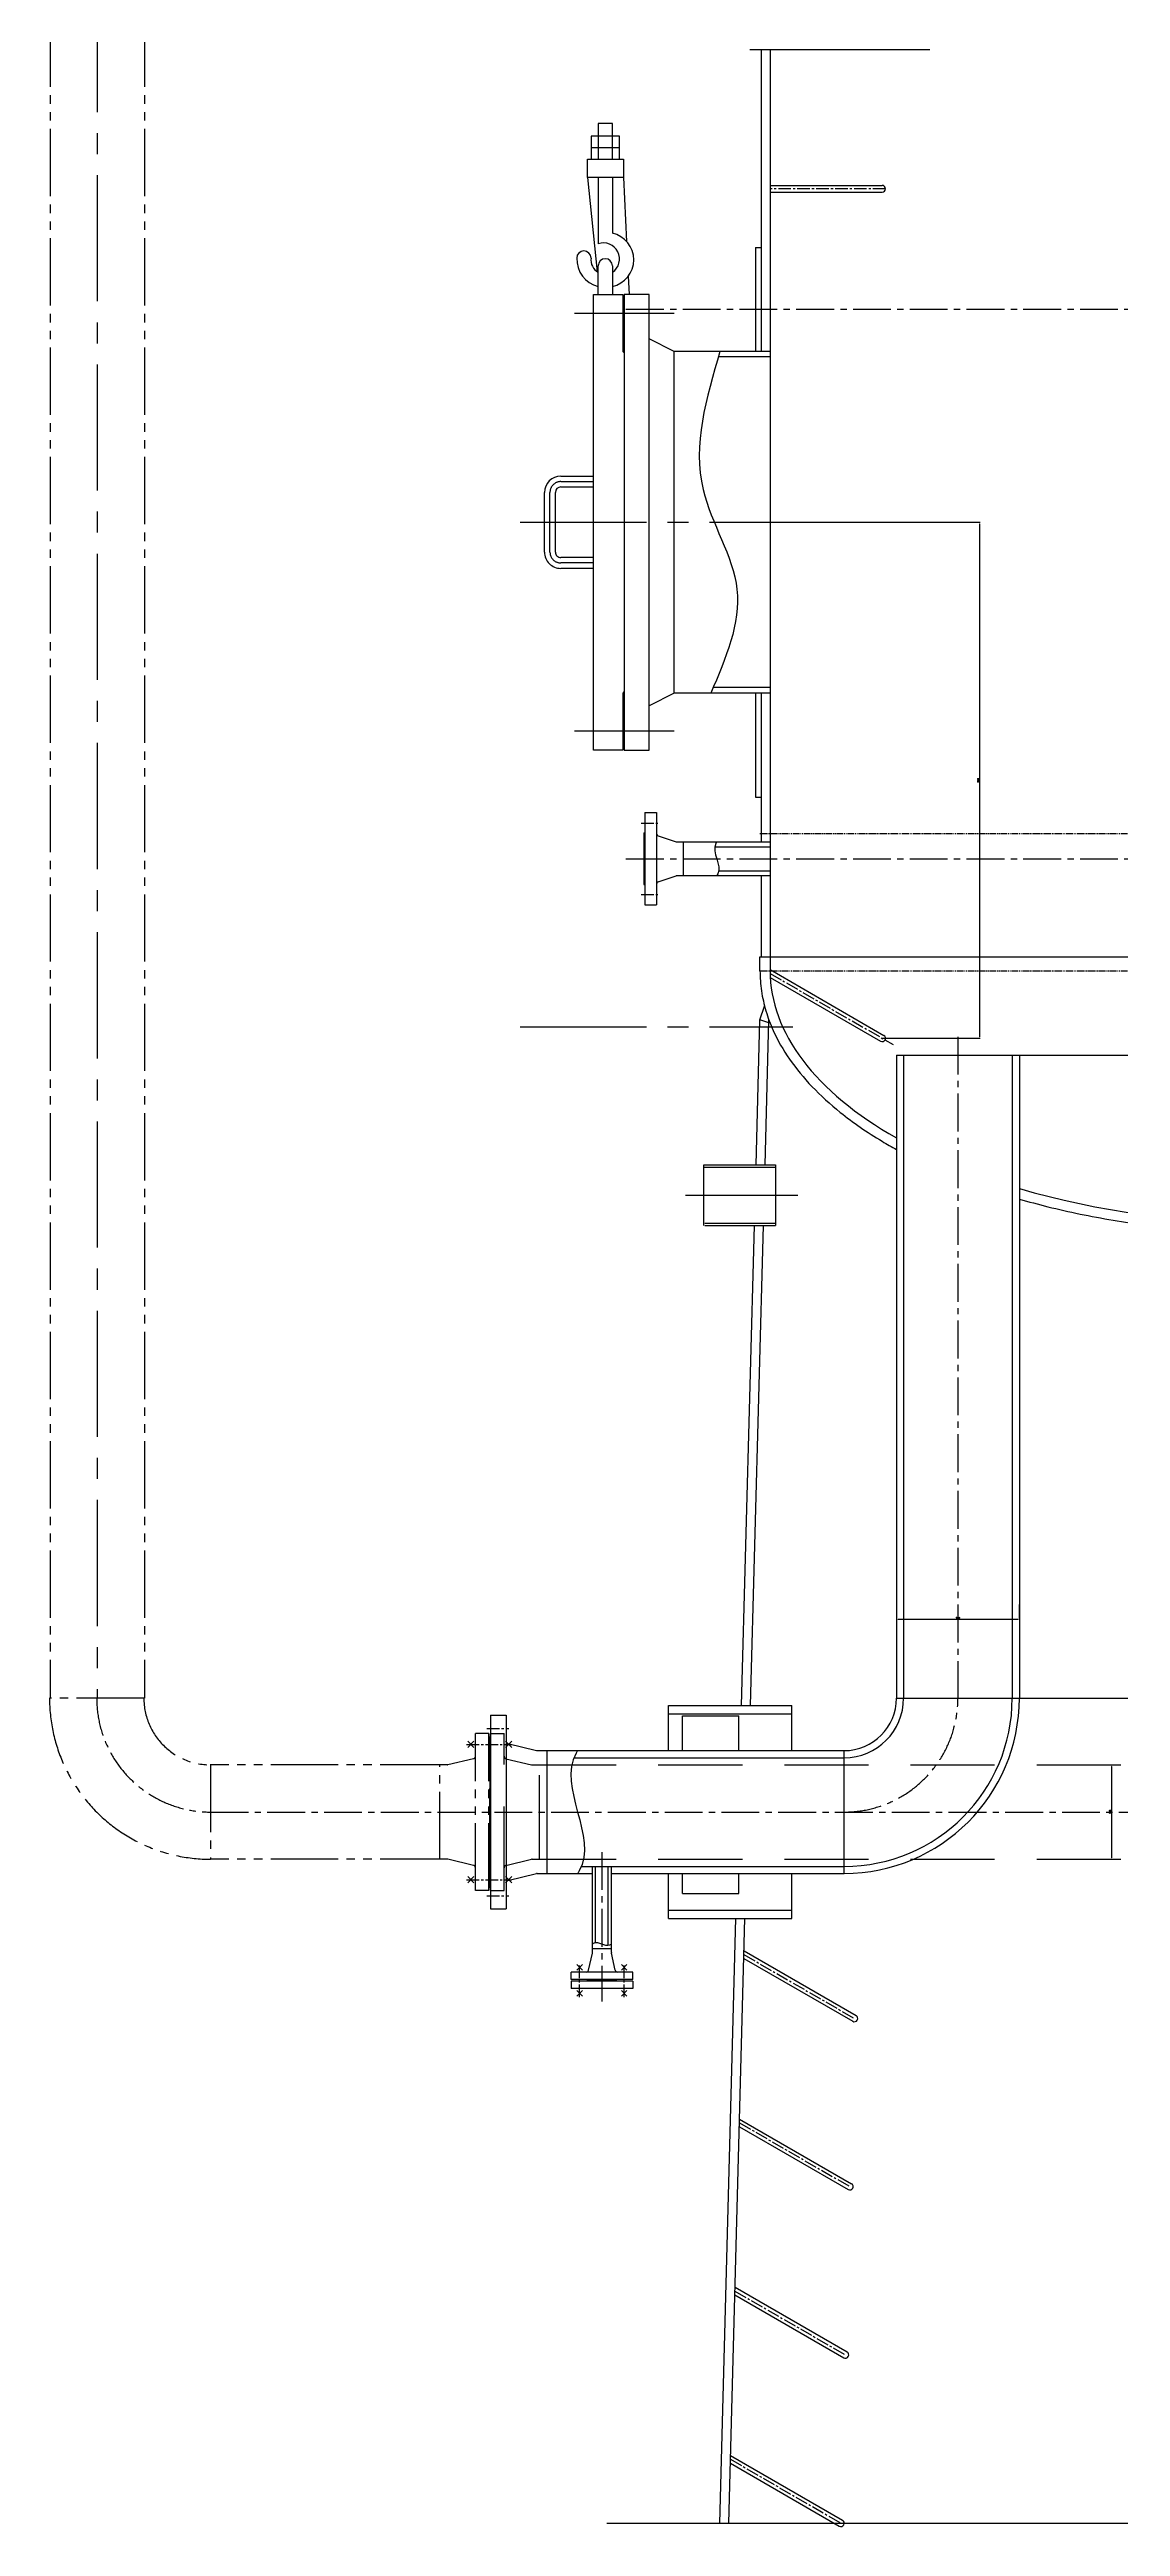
# Model space of a CAD drawing. Extents: x 45567 to 121349, y -17555 to 19241.
# Drawn here: x 66568 to 68478, y -10523 to -6106 of the extents above; entities that cross this region are included whole.
import ezdxf

# ---------------------------------------------------------------- set-up
doc = ezdxf.new("R2010")
doc.units = 0
doc.header["$LTSCALE"] = 30
doc.header["$MEASUREMENT"] = 0
for name, pattern in [('CENTER2', [1.125, 0.75, -0.125, 0.125, -0.125]), ('DASHDOT-S', [14, 10, -2, 0, -2]), ('DASHED', [0.75, 0.5, -0.25]), ('LIDIVIDE', [0.65, 0.4, -0.05, 0.05, -0.05, 0.05, -0.05])]:
    doc.linetypes.add(name, pattern=pattern)
doc.layers.get('DEFPOINTS').update_dxf_attribs({"linetype": 'CONTINUOUS'})
for name, color, linetype in [('1', 2, 'CONTINUOUS'), ('2', 1, 'CONTINUOUS'), ('3', 3, 'CENTER2'), ('4', 3, 'CENTER2'), ('5', 6, 'LIDIVIDE'), ('6', 4, 'DASHED')]:
    doc.layers.add(name, color=color, linetype=linetype)
doc.styles.add('HZ', font='simplex.shx', dxfattribs={"width": 0.75, "bigfont": 'SBTXT.shx'})
doc.dimstyles.new('STANDARD$0', dxfattribs={"dimtxt": 3.2, "dimasz": 2.8, "dimexe": 0.6, "dimexo": 0.6, "dimgap": 1, "dimtad": 1, "dimdec": 0, "dimzin": 0, "dimdsep": 46, "dimtxsty": 'HZ', "dimcen": 0.09, "dimadec": 0, "dimazin": 0, "dimtfac": 1, "dimtdec": 0, "dimtmove": 0, "dimatfit": 3, "dimfxl": 0, "dimtolj": 1, "dimtzin": 0, "dimarcsym": 0})

# ---------------------------------------------------------------- blocks, each defined once
blk = doc.blocks.new('*D842')
at = {"layer": '1', "color": 0, "lineweight": -2}
for p, q in [((68298.6, -7899.3), (68502.9, -7899.3)), ((68502.3, -7902.1), (68502.3, -9043.2)), ((68298.6, -9046), (68502.9, -9046))]:
    blk.add_line(p, q, dxfattribs=at)
at = {"layer": '1', "color": 0}
for points in [[(68501.8, -7902.1), (68502.7, -7902.1), (68502.3, -7899.3)], [(68501.8, -9043.2), (68502.7, -9043.2), (68502.3, -9046)]]:
    blk.add_solid(points, dxfattribs=at)
at = {"layer": 'DEFPOINTS', "color": 0}
for p in [(68298, -7899.3), (68298, -9046), (68502.3, -9046)]:
    blk.add_point(p, dxfattribs=at)
at = {"layer": '1', "color": 0, "insert": (68499.7, -8472.7), "char_height": 3.2, "attachment_point": 5, "rotation": 90, "style": 'HZ'}
blk.add_mtext('\\A1;1147', dxfattribs=at)
blk = doc.blocks.new('*D851')
at = {"layer": '1', "color": 0, "lineweight": -2}
for p, q in [((68078.9, -8879), (68078.9, -8906.5)), ((68295.2, -8905.9), (68081.7, -8905.9)), ((68298, -8879), (68298, -8906.5))]:
    blk.add_line(p, q, dxfattribs=at)
at = {"layer": '1', "color": 0}
for points in [[(68081.7, -8905.5), (68081.7, -8906.4), (68078.9, -8905.9)], [(68295.2, -8905.5), (68295.2, -8906.4), (68298, -8905.9)]]:
    blk.add_solid(points, dxfattribs=at)
at = {"layer": 'DEFPOINTS', "color": 0}
for p in [(68078.9, -8878.4), (68078.9, -8905.9), (68298, -8878.4)]:
    blk.add_point(p, dxfattribs=at)
at = {"layer": '1', "color": 0, "insert": (68188.5, -8903.3), "char_height": 3.2, "attachment_point": 5, "style": 'HZ'}
blk.add_mtext('\\A1;219', dxfattribs=at)
blk = doc.blocks.new('*D852')
at = {"layer": '1', "color": 0, "lineweight": -2}
for p, q in [((68435.8, -9164.9), (68463.3, -9164.9)), ((68462.7, -9330.4), (68462.7, -9167.7)), ((68435.8, -9333.2), (68463.3, -9333.2))]:
    blk.add_line(p, q, dxfattribs=at)
at = {"layer": '1', "color": 0}
for points in [[(68462.2, -9167.7), (68463.2, -9167.7), (68462.7, -9164.9)], [(68462.2, -9330.4), (68463.2, -9330.4), (68462.7, -9333.2)]]:
    blk.add_solid(points, dxfattribs=at)
at = {"layer": 'DEFPOINTS', "color": 0}
for p in [(68435.2, -9164.9), (68462.7, -9164.9), (68435.2, -9333.2)]:
    blk.add_point(p, dxfattribs=at)
at = {"layer": '1', "color": 0, "insert": (68460.1, -9249), "char_height": 3.2, "attachment_point": 5, "rotation": 90, "style": 'HZ'}
blk.add_mtext('\\A1;168', dxfattribs=at)
blk = doc.blocks.new('*D967')
at = {"layer": '1', "color": 0, "lineweight": -2}
for p, q in [((67894.6, -6949), (68228.2, -6949)), ((68227.6, -7866.4), (68227.6, -6951.8)), ((68054.1, -7869.2), (68228.2, -7869.2))]:
    blk.add_line(p, q, dxfattribs=at)
at = {"layer": '1', "color": 0}
for points in [[(68227.1, -6951.8), (68228.1, -6951.8), (68227.6, -6949)], [(68227.1, -7866.4), (68228.1, -7866.4), (68227.6, -7869.2)]]:
    blk.add_solid(points, dxfattribs=at)
at = {"layer": 'DEFPOINTS', "color": 0}
for p in [(67894, -6949), (68227.6, -6949), (68053.5, -7869.2)]:
    blk.add_point(p, dxfattribs=at)
at = {"layer": '1', "color": 0, "insert": (68225, -7409.1), "char_height": 3.2, "attachment_point": 5, "rotation": 90, "style": 'HZ'}
blk.add_mtext('\\A1;920', dxfattribs=at)

msp = doc.modelspace()

# ---------------------------------------------------------------- linework, layer by layer
at = {"layer": '1'}
for p, q in [((67314.118835, -9122.854433), (67325.134234, -9133.869831)), ((67314.118835, -9133.869831), (67325.134234, -9122.854433)), ((67392.802748, -9122.854433), (67381.787349, -9133.869831)), ((67392.802748, -9133.869831), (67381.787349, -9122.854433)), ((67314.118835, -9375.184638), (67325.134234, -9364.169239)), ((67314.118835, -9364.169239), (67325.134234, -9375.184638)), ((67392.802748, -9375.184638), (67381.787349, -9364.169239)), ((67392.802748, -9364.169239), (67381.787349, -9375.184638)), ((67562.010332, -10517.019288), (69941.64783, -10517.019288))]:
    msp.add_line(p, q, dxfattribs=at)
for points in [[(67764.084047, -6644.219535), (67733.999038, -6890.775984), (67794.315827, -7068.551506), (67747.64728, -7253.819535)], [(67758.26844, -7518.869422), (67756.46844, -7521.869422), (67760.06844, -7576.169422), (67758.26844, -7579.169422)], [(67510.235792, -9139.469535), (67507.535792, -9143.969535), (67512.935792, -9354.069535), (67510.235792, -9358.569535)], [(67570.318285, -9484.594535), (67567.318285, -9486.394535), (67539.618285, -9482.794535), (67536.618285, -9484.594535)]]:
    msp.add_spline(points, degree=3, dxfattribs=at)
at = {"layer": '2'}
for p, q in [((67817.460792, -6106.019535), (68138.157566, -6106.019535)), ((67837.460792, -6106.019535), (67837.460792, -6644.219535)), ((67853.460792, -6106.019535), (67853.460792, -7749.019535)), ((67853.460792, -6348.219535), (68053.460792, -6348.219535)), ((67853.460792, -6360.219535), (68053.460792, -6360.219535)), ((67827.460792, -6459.019535), (67837.460792, -6459.019535)), ((67827.460792, -6459.019535), (67827.460792, -6644.219535)), ((67593.460792, -6647.122393), (67593.460792, -7250.916678)), ((67480.249363, -6866.771916), (67538.306506, -6866.771916)), ((67480.249363, -6886.124297), (67538.306506, -6886.124297)), ((67451.220792, -7002.238583), (67451.220792, -6895.800488)), ((67470.573173, -7002.238583), (67470.573173, -6895.800488)), ((67538.306506, -7011.914773), (67480.249363, -7011.914773)), ((67538.306506, -7031.267154), (67480.249363, -7031.267154)), ((67827.460792, -7253.819535), (67827.460792, -7439.019535)), ((67837.460792, -7253.819535), (67837.460792, -7518.869535)), ((67827.460792, -7439.019535), (67837.460792, -7439.019535)), ((67628.460792, -7503.019535), (67630.060792, -7503.019535)), ((67628.460792, -7503.019535), (67628.460792, -7595.019535)), ((67630.060792, -7466.519535), (67650.960792, -7466.519535)), ((67630.060792, -7466.519535), (67630.060792, -7631.519535)), ((67650.960792, -7466.519535), (67650.960792, -7631.519535)), ((67654.035963, -7508.046036), (67685.767188, -7518.638009)), ((67687.192017, -7518.869535), (67853.460792, -7518.869535)), ((67698.460792, -7518.869535), (67698.460792, -7579.169535)), ((67754.676346, -7527.669535), (67853.460792, -7527.669535)), ((67628.460792, -7595.019535), (67630.060792, -7595.019535)), ((67654.035963, -7589.993034), (67685.767188, -7579.401062)), ((67687.192017, -7579.169535), (67853.460792, -7579.169535)), ((67761.860503, -7570.369535), (67853.460792, -7570.369535)), ((67837.460792, -7579.169535), (67837.460792, -7724.019535)), ((67630.060792, -7631.519535), (67650.960792, -7631.519535)), ((67835.460792, -7724.019535), (69671.460792, -7724.019535)), ((67835.460792, -7749.019535), (67835.460792, -7724.019535)), ((67853.460792, -7746.821278), (68056.460792, -7864.023383)), ((67853.460792, -7760.677685), (68050.460792, -7874.415688)), ((67835.372775, -7836.050065), (67843.617446, -7811.819535)), ((67828.450214, -8095.019535), (67835.372775, -7836.050065)), ((67851.224266, -7841.819535), (67835.372775, -7836.050065)), ((67844.455929, -8095.019535), (67851.366383, -7836.503)), ((68078.910963, -7899.296263), (68078.910847, -9046.019545)), ((68078.910963, -7899.296263), (68298.010963, -7899.296274)), ((68091.610963, -7899.296264), (68091.610847, -9046.019546)), ((68285.310963, -7899.296273), (68285.310847, -9046.019566)), ((68298.010963, -7899.296274), (68298.010847, -9046.019567)), ((67735.563245, -8095.019535), (67863.012445, -8095.019535)), ((67735.563245, -8203.019535), (67735.563245, -8095.019535)), ((67735.563245, -8099.019535), (67863.012445, -8099.019535)), ((67863.012445, -8095.019535), (67863.012445, -8203.019535)), ((67737.006729, -8199.019535), (67863.012445, -8199.019535)), ((67737.006729, -8203.019535), (67863.012445, -8203.019535)), ((67802.681349, -9059.019535), (67825.563245, -8203.019535)), ((67818.687064, -9059.019535), (67841.568961, -8203.019535)), ((68078.910847, -9046.019545), (68298.010847, -9046.019567)), ((67355.060792, -9076.519535), (67355.060792, -9421.519535)), ((67355.060792, -9076.519535), (67382.460792, -9076.519535)), ((67382.460792, -9076.519535), (67382.460792, -9421.519535)), ((67672.523497, -9059.019535), (67892.523497, -9059.019535)), ((67672.523497, -9139.469535), (67672.523497, -9059.019535)), ((67672.523497, -9074.019535), (67892.523497, -9074.019535)), ((67697.523497, -9077.519535), (67797.523497, -9077.519535)), ((67697.523497, -9139.469535), (67697.523497, -9077.519535)), ((67797.523497, -9139.469535), (67797.523497, -9077.519535)), ((67892.523497, -9139.469535), (67892.523497, -9059.019535)), ((67353.460792, -9114.019535), (67353.460792, -9384.019535)), ((67353.460792, -9114.019535), (67355.060792, -9114.019535)), ((67353.460792, -9114.019535), (67353.460792, -9384.019535)), ((67385.891836, -9126.858582), (67436.934074, -9139.340729)), ((67438.00303, -9139.469535), (67985.460847, -9139.469535)), ((67455.460792, -9139.469535), (67455.460792, -9358.569535)), ((67985.460847, -9358.569535), (67985.460847, -9139.469535)), ((67503.606307, -9152.169535), (67985.460847, -9152.169535)), ((67385.891836, -9371.180489), (67436.934074, -9358.698342)), ((67438.00303, -9358.569535), (67536.618285, -9358.569535)), ((67516.865276, -9345.869535), (67985.460847, -9345.869535)), ((67536.618285, -9499.526609), (67536.618285, -9345.869535)), ((67542.158285, -9482.121432), (67542.158285, -9345.869535)), ((67564.778285, -9487.067638), (67564.778285, -9345.869535)), ((67570.318285, -9499.526609), (67570.318285, -9345.869535)), ((67570.318285, -9358.569535), (67985.460847, -9358.569535)), ((67672.523497, -9439.019535), (67672.523497, -9358.569535)), ((67697.523497, -9394.263004), (67697.523497, -9358.569535)), ((67797.523497, -9394.263004), (67797.523497, -9358.569535)), ((67892.523497, -9439.019535), (67892.523497, -9358.569535)), ((67353.460792, -9384.019535), (67355.060792, -9384.019535)), ((67697.523497, -9394.263004), (67797.523497, -9394.263004)), ((67355.060792, -9421.519535), (67382.460792, -9421.519535)), ((67672.523497, -9424.019535), (67892.523497, -9424.019535)), ((67672.523497, -9439.019535), (67892.523497, -9439.019535)), ((67763.707284, -10517.019288), (67792.523497, -9439.019535)), ((67779.712999, -10517.019288), (67808.529213, -9439.019535)), ((67570.318285, -9493.019535), (67536.618285, -9493.019535)), ((67806.994277, -9496.440704), (68006.842511, -9611.823135)), ((67498.468285, -9547.419535), (67498.468285, -9534.519535)), ((67608.468285, -9534.519535), (67498.468285, -9534.519535)), ((67518.598919, -9530.744525), (67508.789233, -9520.94264)), ((67508.793133, -9530.748426), (67518.595019, -9520.938739)), ((67529.750101, -9530.9937), (67536.511576, -9500.500773)), ((67577.18647, -9530.9937), (67570.424995, -9500.500773)), ((67598.121179, -9530.73066), (67588.315392, -9520.924873)), ((67588.315392, -9530.73066), (67598.121179, -9520.924873)), ((67608.468285, -9547.419535), (67608.468285, -9534.519535)), ((67806.629508, -9510.086511), (68000.842511, -9622.21544)), ((67608.468285, -9547.419535), (67498.468285, -9547.419535)), ((67608.468285, -9550.619535), (67498.468285, -9550.619535)), ((67498.468285, -9550.619535), (67498.468285, -9563.519535)), ((67608.468285, -9563.519535), (67498.468285, -9563.519535)), ((67508.807682, -9567.326173), (67518.617369, -9577.128059)), ((67518.613468, -9567.322273), (67508.811583, -9577.131959)), ((67527.968285, -9549.019535), (67527.968285, -9547.419535)), ((67578.968285, -9549.019535), (67527.968285, -9549.019535)), ((67527.968285, -9549.019535), (67527.968285, -9550.619535)), ((67578.968285, -9549.019535), (67578.968285, -9547.419535)), ((67578.968285, -9549.019535), (67578.968285, -9550.619535)), ((67598.121179, -9567.30841), (67588.315392, -9577.114197)), ((67588.315392, -9567.30841), (67598.121179, -9577.114197)), ((67608.468285, -9550.619535), (67608.468285, -9563.519535)), ((67798.974921, -9796.440704), (67998.823155, -9911.823135)), ((67798.610152, -9810.086511), (67992.823155, -9922.21544)), ((67790.590796, -10110.086511), (67984.803799, -10222.21544)), ((67790.955564, -10096.440704), (67990.803799, -10211.823135)), ((67782.571439, -10410.086511), (67976.784442, -10522.21544)), ((67782.936208, -10396.440704), (67982.784442, -10511.823135))]:
    msp.add_line(p, q, dxfattribs=at)
at = {"layer": '2', "ltscale": 5}
for p, q in [((67584.850931, -6260.679536), (67534.050931, -6260.679536)), ((67534.050931, -6260.679536), (67534.050931, -6301.319536)), ((67572.150931, -6237.819536), (67546.750931, -6237.819536)), ((67546.750931, -6237.819536), (67546.750931, -6301.319536)), ((67572.150931, -6301.319536), (67572.150931, -6237.819536)), ((67584.850931, -6301.319536), (67584.850931, -6260.679536)), ((67527.824561, -6301.319536), (67559.450931, -6301.319536)), ((67527.824561, -6334.339536), (67527.824561, -6301.319536)), ((67534.050931, -6280.999536), (67584.850931, -6280.999536)), ((67559.450931, -6301.319536), (67592.002103, -6301.319536)), ((67592.002103, -6301.319536), (67592.002103, -6334.339536)), ((67592.002103, -6334.339536), (67527.824561, -6334.339536)), ((67527.824561, -6334.339536), (67545.270415, -6502.345687)), ((67546.750931, -6334.339536), (67546.750931, -6452.449536)), ((67572.150931, -6334.339536), (67572.150931, -6433.399536)), ((67592.002103, -6334.339536), (67597.551465, -6448.08051)), ((67546.750931, -6542.619536), (67546.750931, -6491.819536)), ((67572.150931, -6491.819536), (67572.150931, -6542.619536)), ((67600.587569, -6510.309163), (67602.163975, -6542.619536)), ((67538.306506, -6542.619536), (67590.557934, -6542.619536)), ((67538.306506, -7355.419535), (67538.306506, -6542.619536)), ((67590.557934, -6542.619536), (67590.557934, -6644.219535)), ((67637.971268, -6542.619536), (67593.460792, -6542.619536)), ((67593.460792, -6542.619536), (67593.460792, -7355.419535)), ((67637.971268, -7355.419535), (67637.971268, -6542.619536)), ((67682.481744, -6644.219535), (67637.971268, -6621.964297)), ((67590.557934, -6644.219535), (67593.460792, -6647.122393)), ((67853.460792, -6644.219535), (67682.481744, -6644.219535)), ((67682.481744, -7253.819535), (67682.481744, -6644.219535)), ((67853.460792, -6654.219535), (67761.146789, -6654.219535)), ((67853.460792, -7243.819535), (67751.93814, -7243.819535)), ((67593.460792, -7250.916678), (67590.557934, -7253.819535)), ((67590.557934, -7253.819535), (67590.557934, -7355.419535)), ((67682.481744, -7253.819535), (67637.971268, -7276.074773)), ((67853.460792, -7253.819535), (67682.481744, -7253.819535)), ((67590.557934, -7355.419535), (67538.306506, -7355.419535)), ((67593.460792, -7355.419535), (67637.971268, -7355.419535))]:
    msp.add_line(p, q, dxfattribs=at)
at = {"layer": '2'}
for centre, radius, start, end in [((68053.460792, -6354.219535), 6, 270, 90), ((67480.249363, -6895.800487), 29.028571, 90.000000767, 180.000000767), ((67480.249363, -6895.800488), 9.67619, 90.000000767, 180.000000767), ((67480.249363, -7002.238583), 29.028571, 180.000000767, 270.000000767), ((67480.249363, -7002.238583), 9.67619, 180.000000767, 270.000000767), ((67655.460792, -7503.777563), 4.5, 180, 251.540845103), ((67687.192017, -7514.369535), 4.5, 251.540845103, 270), ((67655.460792, -7594.261508), 4.5, 108.459154897, 180), ((67687.192017, -7583.669535), 4.5, 90, 108.459154897), ((68053.460792, -7869.219535), 6, 240, 60), ((67985.460847, -9046.019535), 93.45, 270, 359.999994224), ((67985.460847, -9046.019535), 106.15, 270, 359.999994224), ((67985.460847, -9046.019535), 299.85, 270, 359.999994224), ((67985.460847, -9046.019535), 312.55, 270, 359.999994224), ((67386.960792, -9122.487388), 4.5, 180, 256.258270689), ((67438.00303, -9134.969535), 4.5, 256.258270689, 270), ((67438.00303, -9363.069535), 4.5, 90, 103.741729311), ((67386.960792, -9375.551683), 4.5, 103.741729311, 180), ((67525.35681, -9530.019535), 4.5, 270, 347.497571562), ((67532.118285, -9499.526609), 4.5, 347.497571562, 0), ((67574.818285, -9499.526609), 4.5, 180, 192.502428438), ((67581.579761, -9530.019535), 4.5, 192.502428438, 270), ((68003.842511, -9617.019288), 6, 240, 60), ((67995.823155, -9917.019288), 6, 240, 60), ((67987.803799, -10217.019288), 6, 240, 60), ((67979.784442, -10517.019288), 6, 240, 60)]:
    msp.add_arc(centre, radius, start, end, dxfattribs=at)
at = {"layer": '2', "ltscale": 5}
for centre, radius, start, end in [((67561.567597, -6481.024536), 48.786756, 282.528807708, 77.471192292), ((67559.425521, -6479.456093), 50.8, 178.187710192, 255.552085098), ((67521.350931, -6477.849536), 12.7, 0, 180), ((67559.238075, -6481.130963), 25.4, 172.577207594, 240.55289476), ((67556.275931, -6479.437036), 28.619063, 303.690067526, 109.440034826), ((67559.450931, -6491.819536), 12.7, 0, 180)]:
    msp.add_arc(centre, radius, start, end, dxfattribs=at)
at = {"layer": '2'}
for start_param, end_param in [(0, 0.7234901158), (1.0401911588, 3.1415926536)]:
    msp.add_ellipse((68753.460792, -7749.019535), major_axis=(-900, 0), ratio=0.5, start_param=start_param, end_param=end_param, dxfattribs=at)
for points, knots in [([(67835.460792, -7749.019535), (67835.460792, -7760.991261), (67836.346668, -7772.96277), (67839.875972, -7796.798354), (67842.519151, -7808.662115), (67849.523928, -7832.186271), (67853.885202, -7843.846599), (67866.953904, -7872.836151), (67876.742442, -7889.981215), (67899.930949, -7923.418921), (67913.330615, -7939.712892), (67943.519625, -7971.295672), (67960.30932, -7986.585158), (68001.306111, -8019.432897), (68026.331796, -8036.695804), (68061.78573, -8057.915609), (68070.252184, -8062.771672), (68078.910946, -8067.532787)], [0, 0, 0, 0, 0.07389954319, 0.07389954319, 0.14779908638, 0.14779908638, 0.22169862957, 0.22169862957, 0.33376932501, 0.33376932501, 0.44584002045, 0.44584002045, 0.55791071589, 0.55791071589, 0.6959550963, 0.6959550963, 0.73792878252, 0.73792878252, 0.73792878252, 0.73792878252]), ([(68298.010937, -8155.89222), (68314.720717, -8160.722419), (68331.72825, -8165.285156), (68386.568458, -8178.894603), (68425.390384, -8186.910715), (68504.826233, -8200.190334), (68545.439672, -8205.4537), (68596.6724, -8210.23745), (68606.803823, -8211.094744), (68616.960792, -8211.865935)], [1.0466177805, 1.0466177805, 1.0466177805, 1.0466177805, 1.11008823754, 1.11008823754, 1.24813261795, 1.24813261795, 1.38617699837, 1.38617699837, 1.4200739579, 1.4200739579, 1.4200739579, 1.4200739579])]:
    msp.add_open_spline(points, degree=3, knots=knots, dxfattribs=at)
at = {"layer": '3', "ltscale": 10}
for p, q in [((66653.460792, -1605.019535), (66653.460792, -9046.019535)), ((67407.930846, -6949.019535), (67894.036236, -6949.019535)), ((67407.930846, -7849.019535), (67894.036236, -7849.019535)), ((67702.535475, -8149.019535), (67902.763448, -8149.019535))]:
    msp.add_line(p, q, dxfattribs=at)
at = {"layer": '3'}
for p, q in [((68059.460792, -6354.219535), (67853.460792, -6354.219535)), ((67623.460792, -7485.519535), (67655.960792, -7485.519535)), ((67623.460792, -7612.519535), (67655.960792, -7612.519535)), ((67853.460792, -7753.749482), (68072.998325, -7880.499535)), ((67806.811893, -9503.263607), (68003.842511, -9617.019288)), ((67798.792536, -9803.263607), (67995.823155, -9917.019288)), ((67790.77318, -10103.263607), (67987.803799, -10217.019288)), ((67782.753824, -10403.263607), (67979.784442, -10517.019288))]:
    msp.add_line(p, q, dxfattribs=at)
at = {"layer": '3', "linetype": 'DASHDOT-S'}
for p, q in [((67682.481744, -6576.486202), (67504.439839, -6576.486202)), ((67480.249363, -6876.448107), (67538.306506, -6876.448107)), ((67460.896982, -7002.238583), (67460.896982, -6895.800488)), ((67538.306506, -7021.590964), (67480.249363, -7021.590964)), ((67682.481744, -7321.552868), (67504.439839, -7321.552868))]:
    msp.add_line(p, q, dxfattribs=at)
at = {"layer": '3', "ltscale": 1050}
for p, q in [((67682.481744, -6576.486202), (67504.439839, -6576.486202)), ((67682.481744, -7321.552868), (67504.439839, -7321.552868))]:
    msp.add_line(p, q, dxfattribs=at)
at = {"layer": '3', "ltscale": 3}
for p, q in [((67596.355331, -6569.019535), (69586.739965, -6569.019535)), ((67596.355331, -7549.019535), (69586.739965, -7549.019535)), ((68188.460966, -7866.456468), (68188.460847, -9046.019556)), ((66855.460903, -9249.019535), (69115.461101, -9249.019535)), ((67553.418313, -9320.533379), (67553.468285, -9586.700382))]:
    msp.add_line(p, q, dxfattribs=at)
at = {"layer": '3', "linetype": 'DASHDOT-S'}
for centre, start, end in [((67480.249363, -6895.800487), 90.000000767, 180.000000767), ((67480.249363, -7002.238583), 180.000000767, 270.000000767)]:
    msp.add_arc(centre, 19.352381, start, end, dxfattribs=at)
at = {"layer": '3', "ltscale": 3}
for centre, start, end in [((66855.460903, -9046.019535), 180, 270), ((67985.460847, -9046.019535), 270, 359.999994224)]:
    msp.add_arc(centre, 203, start, end, dxfattribs=at)
at = {"layer": '4'}
for p, q in [((67312.141494, -9128.362132), (67392.040183, -9128.362132)), ((67348.460792, -9099.769535), (67387.460792, -9099.769535)), ((67312.141494, -9369.676939), (67392.040183, -9369.676939)), ((67348.460792, -9398.269535), (67387.460792, -9398.269535)), ((67513.715243, -9579.05801), (67513.691732, -9519.951698)), ((67593.218285, -9579.042198), (67593.218285, -9519.935882))]:
    msp.add_line(p, q, dxfattribs=at)
at = {"layer": '5', "ltscale": 10}
for p, q in [((66569.310792, -5662.550668), (66569.304994, -9046.019506)), ((66737.610792, -5662.550668), (66737.604994, -9046.019523)), ((66736.608252, -9046.019535), (66568.313554, -9046.019448)), ((67351.860792, -9109.019535), (67327.960792, -9109.019535)), ((67327.960792, -9389.019535), (67327.960792, -9109.019535)), ((67351.860792, -9389.019535), (67351.860792, -9109.019535)), ((67353.460792, -9141.019535), (67351.860792, -9141.019535)), ((67277.929659, -9164.869535), (66854.773828, -9164.870201)), ((66855.460903, -9164.872187), (66855.460903, -9333.166884)), ((67264.460792, -9333.169535), (67264.460792, -9164.869535)), ((67324.508462, -9153.846002), (67278.977329, -9164.745879)), ((67277.929659, -9333.169535), (66855.460903, -9333.166884)), ((67324.508462, -9344.193068), (67278.977329, -9333.293191)), ((67353.460792, -9357.019535), (67351.860792, -9357.019535))]:
    msp.add_line(p, q, dxfattribs=at)
at = {"layer": '5'}
for p, q in [((67835.460792, -7504.019535), (69671.460792, -7504.019535)), ((67835.460792, -7749.019535), (69671.460792, -7749.019535))]:
    msp.add_line(p, q, dxfattribs=at)
at = {"layer": '5', "ltscale": 10}
for centre, radius, start, end in [((66855.460903, -9046.019535), 287.147349, 180, 270), ((66855.460903, -9046.019535), 118.852651, 180, 270), ((67277.929659, -9160.369535), 4.5, 270, 283.462895264), ((67323.460792, -9149.469658), 4.5, 283.462895264, 0), ((67277.929659, -9337.669535), 4.5, 76.537104737, 90), ((67323.460792, -9348.569413), 4.5, 0, 76.537104737)]:
    msp.add_arc(centre, radius, start, end, dxfattribs=at)
at = {"layer": '6', "ltscale": 10}
for p, q in [((67353.460792, -9357.019535), (67353.460792, -9141.019535)), ((67353.460792, -9141.019535), (67355.060792, -9141.019535)), ((67353.460792, -9357.019535), (67353.460792, -9141.019535)), ((67355.060792, -9389.019535), (67355.060792, -9109.019535)), ((67355.060792, -9109.019535), (67378.960792, -9109.019535)), ((67378.960792, -9389.019535), (67378.960792, -9109.019535)), ((67382.413121, -9153.846002), (67427.944254, -9164.745879)), ((67428.991924, -9164.869535), (69115.460792, -9164.872187)), ((67442.460792, -9333.169535), (67442.460792, -9164.869535)), ((67353.460792, -9357.019535), (67355.060792, -9357.019535)), ((67382.413121, -9344.193068), (67427.944254, -9333.293191)), ((67428.991924, -9333.169535), (69115.460792, -9333.166884)), ((67351.860792, -9389.019535), (67327.960792, -9389.019535)), ((67355.060792, -9389.019535), (67378.960792, -9389.019535))]:
    msp.add_line(p, q, dxfattribs=at)
for centre, start, end in [((67383.460792, -9149.469658), 180, 256.537104737), ((67428.991924, -9160.369535), 256.537104737, 270), ((67383.460792, -9348.569413), 103.462895263, 180), ((67428.991924, -9337.669535), 90, 103.462895263)]:
    msp.add_arc(centre, 4.5, start, end, dxfattribs=at)

# ---------------------------------------------------------------- dimensions: what is measured, and where the dimension line sits
at = {"layer": '1'}
for base, p1, p2, picture, middle in [((68227.598447, -6949.019535), (68053.460792, -7869.219535), (67894.036236, -6949.019535), '*D967', (68224.998447, -7409.119535)), ((68502.254631, -9046.019567), (68298.010963, -7899.296274), (68298.010847, -9046.019567), '*D842', (68499.654631, -8472.65792)), ((68462.706941, -9164.871117), (68435.2078, -9333.167954), (68435.208064, -9164.871117), '*D852', (68460.106941, -9249.019535))]:
    dim = msp.add_linear_dim(base=base, p1=p1, p2=p2, angle=90, dimstyle='STANDARD$0', dxfattribs=at)
    dim.commit()
    dim.dimension.update_dxf_attribs({"geometry": picture, "text_midpoint": middle})
dim = msp.add_linear_dim(base=(68078.910864, -8905.919724), p1=(68298.010864, -8878.440115), p2=(68078.910864, -8878.440093), dimstyle='STANDARD$0', dxfattribs=at)
dim.commit()
dim.dimension.update_dxf_attribs({"geometry": '*D851', "text_midpoint": (68188.460864, -8903.319724)})

doc.saveas('drawing.dxf')
